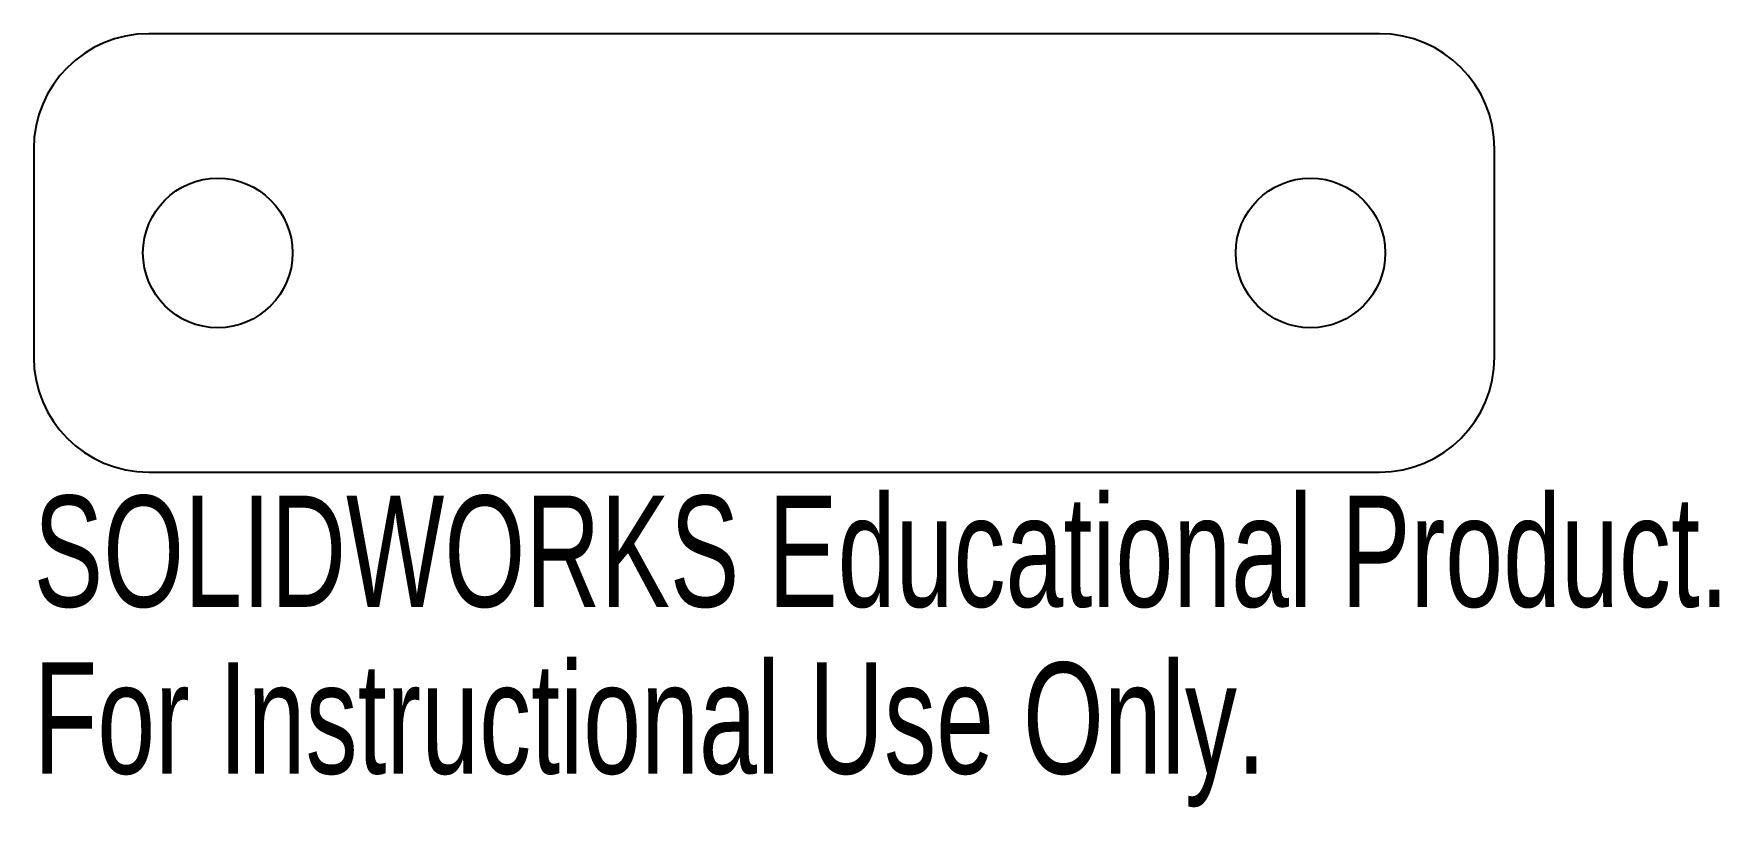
# Model space of a CAD drawing. Header units: millimetres. Extents: x -31.8 to 41.5, y -24.1 to 9.5.
import ezdxf

# ---------------------------------------------------------------- set-up
doc = ezdxf.new("R2010")
doc.units = ezdxf.units.MM
doc.styles.add('SLDTEXTSTYLE0', font='TXT', dxfattribs={"width": 0.7})

msp = doc.modelspace()

# ---------------------------------------------------------------- linework, layer by layer
at = {"color": 7, "linetype": 'Continuous', "lineweight": 25}
for p, q in [((26.75, 9.525), (-26.75, 9.525)), ((-31.75, 4.525), (-31.75, -4.525)), ((31.75, -4.525), (31.75, 4.525)), ((-26.75, -9.525), (26.75, -9.525))]:
    msp.add_line(p, q, dxfattribs=at)
for centre in [(-23.75, 0), (23.75, 0)]:
    msp.add_circle(centre, 3.25, dxfattribs=at)
for centre, start, end in [((-26.75, 4.525), 90, 180), ((26.75, 4.525), 0, 90), ((-26.75, -4.525), 180, 270), ((26.75, -4.525), 270, 0)]:
    msp.add_arc(centre, 5, start, end, dxfattribs=at)

# ---------------------------------------------------------------- texts
at = {"color": 7, "linetype": 'Continuous', "char_height": 4.83362, "attachment_point": 1, "style": 'SLDTEXTSTYLE0'}
for s, insert in [('SOLIDWORKS Educational Product.', (-31.75, -10.545)), ('For Instructional Use Only.', (-31.75, -17.795))]:
    msp.add_mtext(s, dxfattribs=dict(at, insert=insert))

doc.saveas('drawing.dxf')
